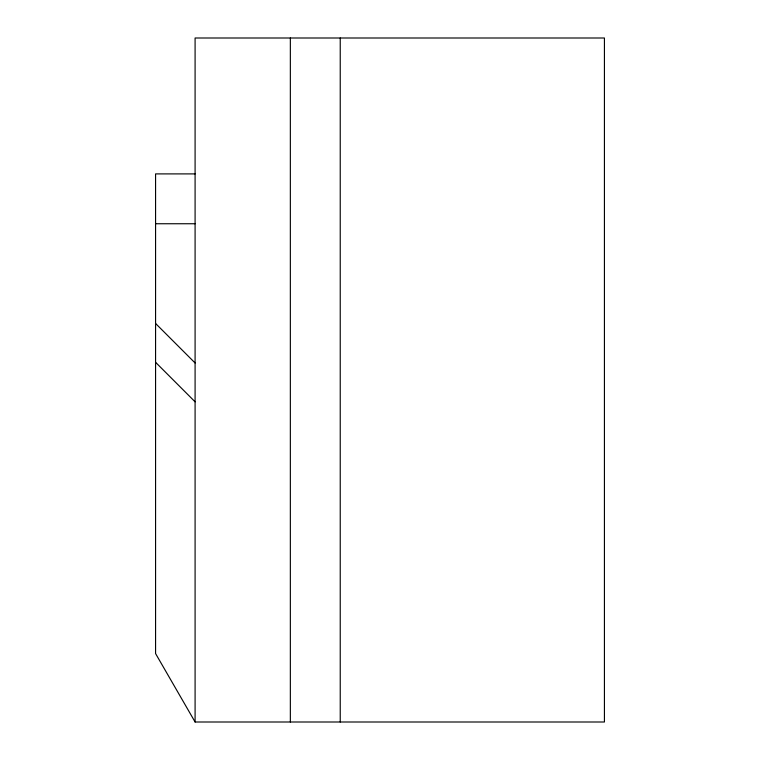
<?xml version="1.0" encoding="UTF-8"?>
<svg xmlns="http://www.w3.org/2000/svg" width="760" height="760" viewBox="0 0 760 760"><rect width="100%" height="100%" fill="white"/><g stroke="black" fill="none" stroke-linecap="round" stroke-linejoin="round"><path stroke-width="1.14" d="M195.092 173.898L155.572 173.898L155.572 653.553L195.092 722L604.428 722L604.428 38L195.092 38L195.092 722M155.572 223.744L195.092 223.744M155.572 323.456L195.092 362.976M155.572 362.292L195.092 401.812M340.233 38L340.233 722M290.349 38L290.349 722"/></g></svg>
